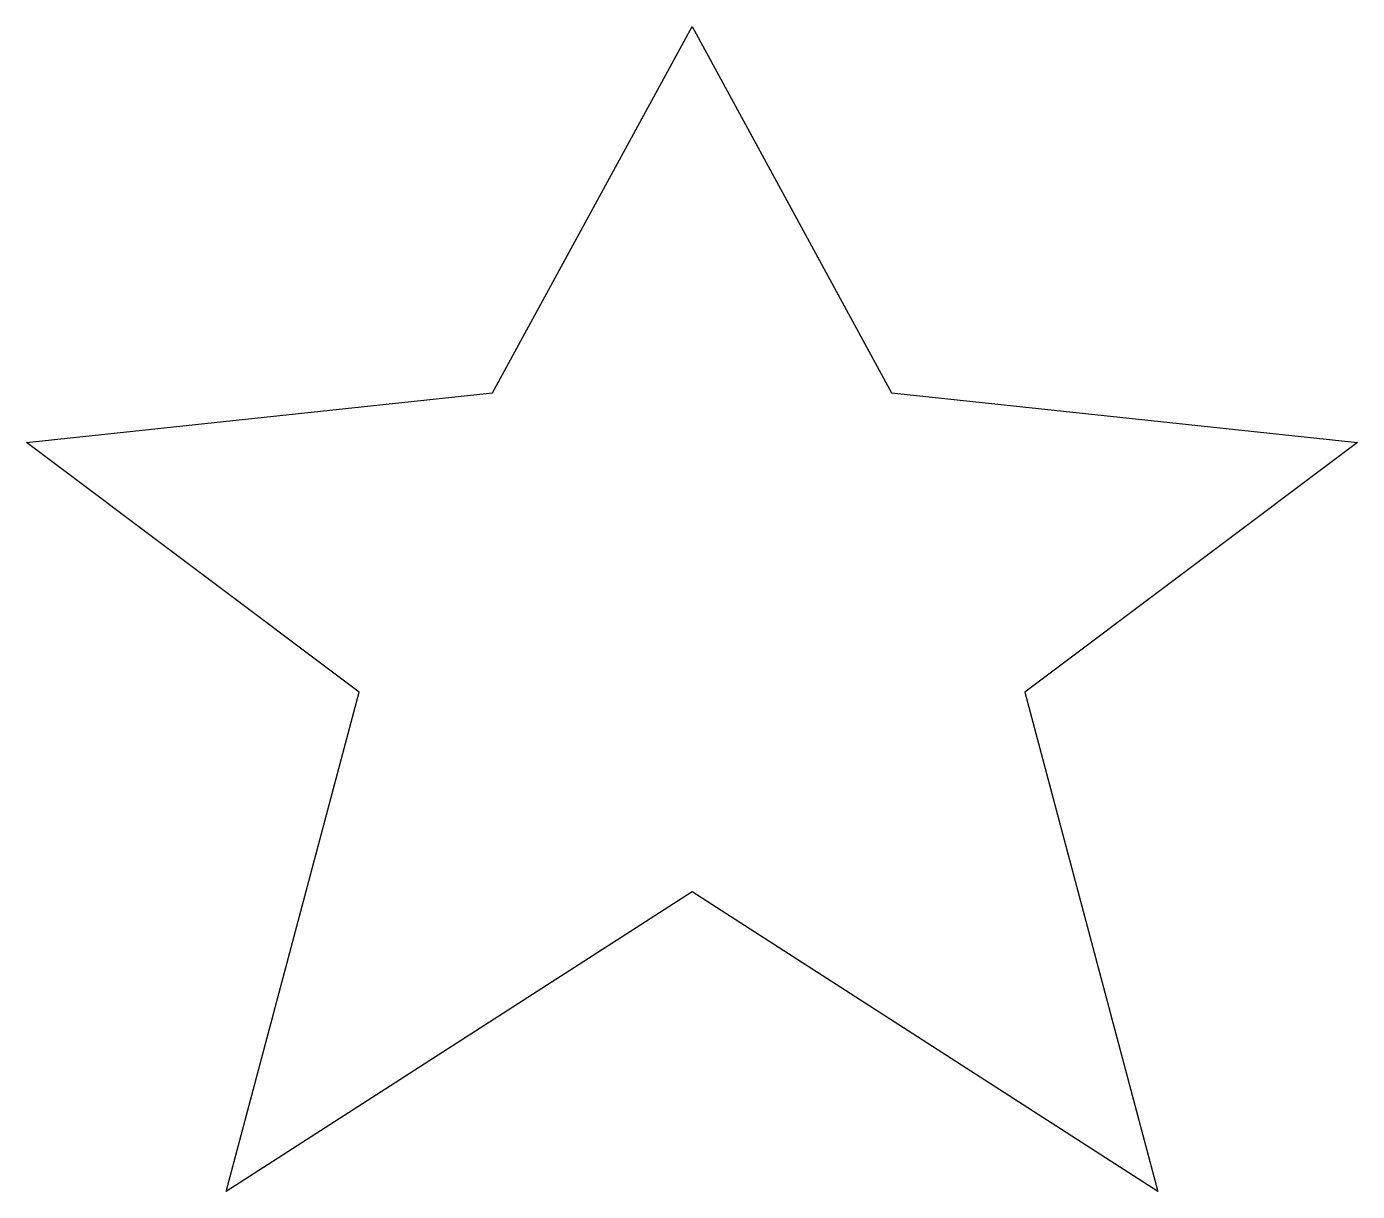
# Model space of a CAD drawing. Header units: millimetres. Extents: x 101.6 to 181.6, y 54.1 to 124.1.
import ezdxf

# ---------------------------------------------------------------- set-up
doc = ezdxf.new("R2010")
doc.units = ezdxf.units.MM
doc.header["$MEASUREMENT"] = 0

msp = doc.modelspace()

# ---------------------------------------------------------------- linework, layer by layer
msp.add_lwpolyline([(141.648, 124.097), (153.648, 102.097), (181.648, 99.097), (161.648, 84.097), (169.648, 54.097), (141.648, 72.097), (113.648, 54.097), (121.648, 84.097), (101.648, 99.097), (129.648, 102.097)], close=True)

doc.saveas('drawing.dxf')
